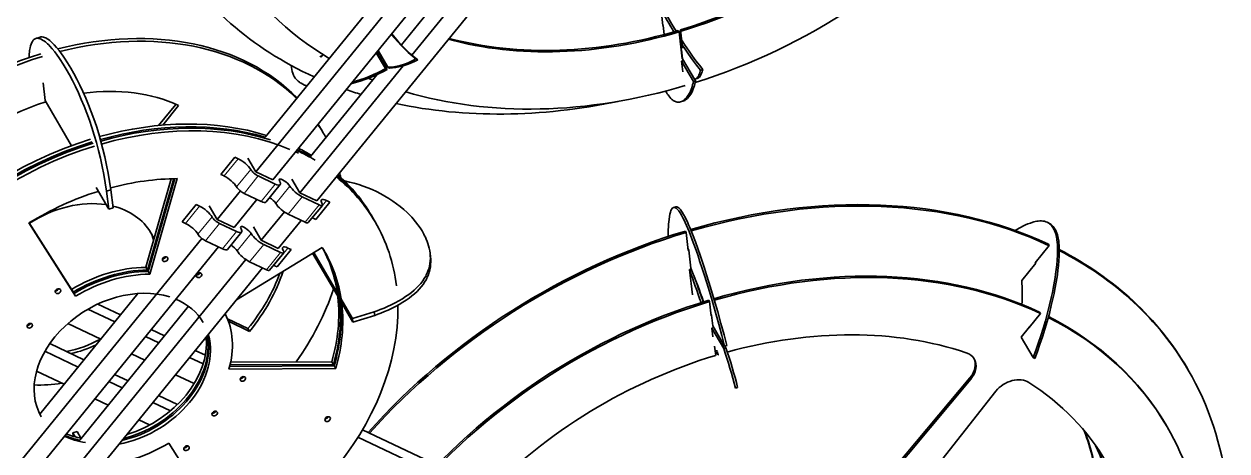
# Model space of a CAD drawing. Extents: x 95 to 1141, y 12 to 831.
# Drawn here: x 398.3 to 569.4, y 659.4 to 720.1 of the extents above; entities that cross this region are included whole.
import ezdxf

# ---------------------------------------------------------------- set-up
doc = ezdxf.new("R2010")
doc.units = 0

msp = doc.modelspace()

# ---------------------------------------------------------------- linework, layer by layer
at = {"color": 7, "lineweight": 35}
for p, q in [((466.2, 745.33), (432.62, 704.04)), ((467.82, 743.99), (431.3, 699.11)), ((470.15, 742.75), (433.71, 697.96)), ((472.11, 741.9), (452, 717.18)), ((473.97, 740.87), (453.51, 715.72)), ((476.3, 739.62), (439.98, 694.99)), ((452.27, 714.2), (437.57, 696.13)), ((423.61, 689.66), (393.68, 652.87)), ((425.97, 688.44), (396.09, 651.72)), ((429.86, 686.66), (399.95, 649.89)), ((432.24, 685.47), (402.36, 648.74)), ((414.53, 681.82), (400.57, 664.65)), ((421.74, 679.99), (406.25, 660.94)), ((505.4, 637.04), (532.86, 669.83)), ((505.6, 636.94), (532.98, 669.63)), ((510.32, 634.71), (536.57, 667.93))]:
    msp.add_line(p, q, dxfattribs=at)
at = {"color": 7, "lineweight": 35, "ltscale": 0.096315}
msp.add_line((489.17, 719.93), (488.74, 723.76), dxfattribs=at)
at = {"color": 7, "lineweight": 35, "ltscale": 0.031465}
msp.add_line((489.22, 719.91), (489.36, 718.66), dxfattribs=at)
at = {"color": 7, "lineweight": 35, "ltscale": 0.00559}
for p, q in [((491.5, 719.03), (491.39, 719.23)), ((491.81, 719.13), (491.7, 719.32)), ((492.5, 690.5), (492.39, 690.69)), ((497.02, 673.1), (496.91, 673.3))]:
    msp.add_line(p, q, dxfattribs=at)
at = {"color": 7, "lineweight": 35, "ltscale": 0.096301}
msp.add_line((491.93, 715.2), (491.5, 719.03), dxfattribs=at)
at = {"color": 7, "lineweight": 35, "ltscale": 0.065217}
msp.add_line((491.7, 719.32), (491.99, 716.73), dxfattribs=at)
at = {"color": 7, "lineweight": 35, "ltscale": 0.016304}
for p, q in [((400.64, 718.29), (400.01, 718.1)), ((410.99, 693.99), (410.37, 693.8))]:
    msp.add_line(p, q, dxfattribs=at)
at = {"color": 7, "lineweight": 35, "ltscale": 0.005589}
for p, q in [((440.43, 715.61), (440.54, 715.41)), ((492.77, 688.16), (492.89, 687.96)), ((495.84, 680.67), (495.73, 680.86)), ((542.89, 678.96), (542.78, 679.16)), ((563.92, 670.94), (563.81, 671.13)), ((560.93, 662.84), (560.82, 663.04))]:
    msp.add_line(p, q, dxfattribs=at)
at = {"color": 7, "lineweight": 35, "ltscale": 0.011882}
msp.add_line((440.54, 715.41), (440.84, 715.78), dxfattribs=at)
at = {"color": 7, "lineweight": 35, "ltscale": 0.065379}
msp.add_line((448.43, 716.06), (449.75, 713.8), dxfattribs=at)
at = {"color": 7, "lineweight": 35, "ltscale": 0.072308}
msp.add_line((448.53, 716.18), (449.99, 713.68), dxfattribs=at)
at = {"color": 7, "lineweight": 35, "ltscale": 0.068844}
msp.add_line((448.68, 716.36), (450.07, 713.99), dxfattribs=at)
at = {"color": 7, "lineweight": 35, "ltscale": 0.006677}
for p, q in [((454.32, 715.06), (454.07, 715.17)), ((449.99, 713.68), (449.75, 713.8)), ((450.31, 713.87), (450.07, 713.99)), ((438.24, 711.47), (438, 711.58)), ((543.85, 691.94), (544.09, 691.83)), ((541.84, 672.7), (542.08, 672.58))]:
    msp.add_line(p, q, dxfattribs=at)
at = {"color": 7, "lineweight": 35, "ltscale": 0.002445}
msp.add_line((491.78, 716.54), (491.83, 716.45), dxfattribs=at)
at = {"color": 7, "lineweight": 35, "ltscale": 0.032105}
for p, q in [((491.83, 716.45), (491.98, 715.18)), ((496.3, 675.63), (496.16, 676.9))]:
    msp.add_line(p, q, dxfattribs=at)
at = {"color": 7, "lineweight": 35, "ltscale": 0.001004}
for p, q in [((491.95, 715.44), (491.91, 715.42)), ((491.97, 715.22), (491.93, 715.2))]:
    msp.add_line(p, q, dxfattribs=at)
at = {"color": 7, "lineweight": 35, "ltscale": 0.083841}
for p, q in [((491.98, 715.18), (493.67, 712.28)), ((540.15, 675.59), (541.84, 672.7))]:
    msp.add_line(p, q, dxfattribs=at)
at = {"color": 7, "lineweight": 35, "ltscale": 0.00593}
msp.add_line((449.79, 714.47), (449.64, 714.28), dxfattribs=at)
at = {"color": 7, "lineweight": 35, "ltscale": 0.006744}
for p, q in [((492.11, 714.95), (491.85, 714.87)), ((496.16, 676.9), (496.41, 676.98))]:
    msp.add_line(p, q, dxfattribs=at)
at = {"color": 7, "lineweight": 35, "ltscale": 0.083842}
for p, q in [((491.85, 714.87), (493.54, 711.98)), ((496.16, 676.9), (497.85, 674.01)), ((496.28, 677.2), (497.97, 674.31))]:
    msp.add_line(p, q, dxfattribs=at)
at = {"color": 7, "lineweight": 35, "ltscale": 0.038512}
msp.add_line((492.02, 713.34), (491.85, 714.87), dxfattribs=at)
at = {"color": 7, "lineweight": 35, "ltscale": 0.00815}
for p, q in [((494.86, 713.68), (494.54, 713.59)), ((494.05, 712.39), (493.74, 712.3)), ((492.03, 709.16), (491.72, 709.07)), ((490.71, 694.05), (491.03, 694.15))]:
    msp.add_line(p, q, dxfattribs=at)
at = {"color": 7, "lineweight": 35, "ltscale": 0.06418}
for p, q in [((401.06, 711.8), (401.35, 709.25)), ((410.37, 693.8), (410.07, 696.35)), ((410.99, 693.99), (410.7, 696.54))]:
    msp.add_line(p, q, dxfattribs=at)
at = {"color": 7, "lineweight": 35, "ltscale": 0.376653}
msp.add_line((448.58, 712.97), (439.07, 701.29), dxfattribs=at)
at = {"color": 7, "lineweight": 35, "ltscale": 0.008149}
for p, q in [((493.85, 712.07), (493.54, 711.98)), ((497.85, 674.01), (498.16, 674.1)), ((497.97, 674.31), (498.29, 674.4)), ((499.51, 668.35), (499.82, 668.44))]:
    msp.add_line(p, q, dxfattribs=at)
at = {"color": 7, "lineweight": 35, "ltscale": 0.00641}
msp.add_line((493.72, 712.29), (493.85, 712.07), dxfattribs=at)
at = {"color": 7, "lineweight": 35, "ltscale": 0.185409}
msp.add_line((401.35, 709.25), (405.09, 702.84), dxfattribs=at)
at = {"color": 7, "lineweight": 35, "ltscale": 0.097381}
msp.add_line((417.47, 705.7), (419.92, 708.72), dxfattribs=at)
at = {"color": 7, "lineweight": 35, "ltscale": 0.089849}
msp.add_line((418.05, 705.76), (420.32, 708.54), dxfattribs=at)
at = {"color": 7, "lineweight": 35, "ltscale": 0.011179}
for p, q in [((440.84, 704.73), (440.62, 705.12)), ((430.41, 676.43), (430.18, 676.82))]:
    msp.add_line(p, q, dxfattribs=at)
at = {"color": 7, "lineweight": 35, "ltscale": 0.079413}
for p, q in [((428.32, 701.22), (426.32, 698.75)), ((441.83, 694.81), (439.83, 692.34)), ((422.83, 694.46), (420.82, 692)), ((429.28, 690.54), (427.28, 688.08)), ((436.34, 688.05), (434.33, 685.59)), ((435.27, 687.6), (433.26, 685.14))]:
    msp.add_line(p, q, dxfattribs=at)
at = {"color": 7, "lineweight": 13, "ltscale": 0.079413}
for p, q in [((428.8, 700.99), (426.8, 698.53)), ((430.57, 699.45), (428.57, 696.99)), ((431.64, 698.53), (429.63, 696.06)), ((434.05, 697.38), (432.04, 694.92)), ((436.14, 697.09), (434.14, 694.63)), ((437.91, 695.55), (435.91, 693.09)), ((441.35, 695.03), (439.35, 692.57)), ((440.32, 694.41), (438.32, 691.94)), ((426.14, 691.78), (424.14, 689.31)), ((428.55, 690.63), (426.55, 688.17)), ((430.65, 690.34), (428.64, 687.87)), ((432.42, 688.8), (430.41, 686.33)), ((435.86, 688.28), (433.85, 685.82)), ((434.83, 687.65), (432.82, 685.19))]:
    msp.add_line(p, q, dxfattribs=at)
at = {"color": 7, "lineweight": 35, "ltscale": 0.013355}
for p, q in [((428.8, 700.99), (428.32, 701.22)), ((423.31, 694.24), (422.83, 694.46)), ((435.86, 688.28), (436.34, 688.05)), ((433.85, 685.82), (434.33, 685.59))]:
    msp.add_line(p, q, dxfattribs=at)
at = {"color": 7, "lineweight": 35, "ltscale": 0.055894}
for p, q in [((431.3, 699.11), (430.17, 701.04)), ((436.44, 698.06), (437.57, 696.13)), ((425.8, 692.35), (424.68, 694.29)), ((430.95, 691.31), (432.08, 689.38))]:
    msp.add_line(p, q, dxfattribs=at)
at = {"color": 7, "lineweight": 35, "ltscale": 0.327964}
msp.add_line((419.28, 698.14), (415.65, 685.54), dxfattribs=at)
at = {"color": 7, "lineweight": 35, "ltscale": 0.338231}
msp.add_line((419.62, 698.15), (415.87, 685.15), dxfattribs=at)
at = {"color": 7, "lineweight": 35, "ltscale": 0.343331}
msp.add_line((419.79, 698.15), (415.99, 684.96), dxfattribs=at)
at = {"color": 7, "lineweight": 35, "ltscale": 0.353469}
msp.add_line((420.13, 698.16), (416.21, 684.57), dxfattribs=at)
at = {"color": 7, "lineweight": 35, "ltscale": 0.013354}
for p, q in [((426.8, 698.53), (426.32, 698.75)), ((441.35, 695.03), (441.83, 694.81)), ((421.3, 691.77), (420.82, 692)), ((439.35, 692.57), (439.83, 692.34))]:
    msp.add_line(p, q, dxfattribs=at)
at = {"color": 7, "lineweight": 35, "ltscale": 0.066771}
for p, q in [((433.71, 697.96), (431.3, 699.11)), ((434.05, 697.38), (431.64, 698.53)), ((432.04, 694.92), (429.63, 696.06)), ((437.57, 696.13), (439.98, 694.99)), ((437.91, 695.55), (440.32, 694.41)), ((435.91, 693.09), (438.32, 691.94)), ((428.22, 691.21), (425.8, 692.35)), ((428.55, 690.63), (426.14, 691.78)), ((426.55, 688.17), (424.14, 689.31)), ((432.08, 689.38), (434.49, 688.23)), ((432.42, 688.8), (434.83, 687.65)), ((430.41, 686.33), (432.82, 685.19))]:
    msp.add_line(p, q, dxfattribs=at)
at = {"color": 7, "lineweight": 35, "ltscale": 0.08943}
for p, q in [((408.57, 696.89), (410.37, 693.8)), ((443.23, 681.36), (445.03, 678.27)), ((443.29, 680.85), (445.09, 677.76))]:
    msp.add_line(p, q, dxfattribs=at)
at = {"color": 7, "lineweight": 35, "ltscale": 0.016305}
for p, q in [((410.7, 696.54), (410.07, 696.35)), ((405.26, 662), (405.89, 662.19))]:
    msp.add_line(p, q, dxfattribs=at)
at = {"color": 7, "lineweight": 35, "ltscale": 0.130679}
msp.add_line((429.1, 696.41), (425.8, 692.35), dxfattribs=at)
at = {"color": 7, "lineweight": 35, "ltscale": 0.079412}
for p, q in [((434.78, 697.3), (432.77, 694.83)), ((440.76, 694.35), (438.76, 691.89)), ((544.14, 688.62), (542.13, 686.16))]:
    msp.add_line(p, q, dxfattribs=at)
at = {"color": 7, "lineweight": 35, "ltscale": 0.128521}
msp.add_line((431.46, 695.2), (428.22, 691.21), dxfattribs=at)
at = {"color": 7, "lineweight": 13, "ltscale": 0.079412}
for p, q in [((423.31, 694.24), (421.3, 691.77)), ((425.08, 692.7), (423.07, 690.23))]:
    msp.add_line(p, q, dxfattribs=at)
at = {"color": 7, "lineweight": 35, "ltscale": 0.129963}
msp.add_line((435.36, 693.41), (432.08, 689.38), dxfattribs=at)
at = {"color": 7, "lineweight": 35, "ltscale": 0.016767}
msp.add_line((448.06, 692.38), (447.72, 692.96), dxfattribs=at)
at = {"color": 7, "lineweight": 35, "ltscale": 0.309144}
for p, q in [((399.03, 691.86), (405.66, 681.42)), ((425.56, 650.11), (418.93, 660.55))]:
    msp.add_line(p, q, dxfattribs=at)
at = {"color": 7, "lineweight": 35, "ltscale": 0.297965}
msp.add_line((399.04, 691.87), (405.44, 681.81), dxfattribs=at)
at = {"color": 7, "lineweight": 35, "ltscale": 0.292376}
msp.add_line((399.05, 691.87), (405.33, 682), dxfattribs=at)
at = {"color": 7, "lineweight": 35, "ltscale": 0.281198}
msp.add_line((399.07, 691.88), (405.1, 682.39), dxfattribs=at)
at = {"color": 7, "lineweight": 35, "ltscale": 0.12852}
msp.add_line((437.73, 692.22), (434.49, 688.23), dxfattribs=at)
at = {"color": 7, "lineweight": 35, "ltscale": 0.016768}
for p, q in [((448.28, 691.99), (447.94, 692.57)), ((415.99, 684.96), (415.65, 685.54)), ((416.21, 684.57), (415.87, 685.15))]:
    msp.add_line(p, q, dxfattribs=at)
at = {"color": 7, "lineweight": 35, "ltscale": 0.06421}
msp.add_line((492.5, 690.5), (492.79, 687.95), dxfattribs=at)
at = {"color": 7, "lineweight": 35, "ltscale": 0.356777}
msp.add_line((440.72, 688.38), (428.55, 680.93), dxfattribs=at)
at = {"color": 7, "lineweight": 35, "ltscale": 0.002274}
msp.add_line((492.88, 687.97), (492.79, 687.95), dxfattribs=at)
at = {"color": 7, "lineweight": 35, "ltscale": 0.064211}
msp.add_line((492.89, 687.96), (493.17, 685.41), dxfattribs=at)
at = {"color": 7, "lineweight": 35, "ltscale": 0.005588}
msp.add_line((544.14, 688.62), (544.02, 688.82), dxfattribs=at)
at = {"color": 7, "lineweight": 35, "ltscale": 0.17726}
msp.add_line((439.37, 687.55), (442.95, 681.43), dxfattribs=at)
at = {"color": 7, "lineweight": 35, "ltscale": 0.165266}
msp.add_line((439.55, 687.66), (442.88, 681.95), dxfattribs=at)
at = {"color": 7, "lineweight": 35, "ltscale": 0.012837}
msp.add_line((456.14, 687.05), (456.08, 687.56), dxfattribs=at)
at = {"color": 7, "lineweight": 35, "ltscale": 0.079415}
msp.add_line((542.25, 686.14), (540.25, 683.67), dxfattribs=at)
at = {"color": 7, "lineweight": 35, "ltscale": 0.002693}
msp.add_line((542.13, 686.16), (542.23, 686.11), dxfattribs=at)
at = {"color": 7, "lineweight": 35, "ltscale": 0.002795}
msp.add_line((542.19, 686.24), (542.25, 686.14), dxfattribs=at)
at = {"color": 7, "lineweight": 35, "ltscale": 0.006202}
msp.add_line((492.99, 685.21), (493.23, 685.28), dxfattribs=at)
at = {"color": 7, "lineweight": 35, "ltscale": 0.089894}
msp.add_line((493.39, 681.63), (492.99, 685.21), dxfattribs=at)
at = {"color": 7, "lineweight": 35, "ltscale": 0.016769}
for p, q in [((405.44, 681.81), (405.1, 682.39)), ((405.66, 681.42), (405.33, 682)), ((442.45, 671.53), (442.11, 672.11)), ((442.67, 671.14), (442.33, 671.72))]:
    msp.add_line(p, q, dxfattribs=at)
at = {"color": 7, "lineweight": 35, "ltscale": 0.007885}
msp.add_line((442.95, 681.43), (442.91, 681.74), dxfattribs=at)
at = {"color": 7, "lineweight": 35, "ltscale": 9.96768e-05}
msp.add_line((442.95, 681.43), (442.95, 681.43), dxfattribs=at)
at = {"color": 7, "lineweight": 35, "ltscale": 0.012835}
for p, q in [((443.29, 680.85), (443.23, 681.36)), ((448.21, 678.7), (448.15, 679.21)), ((445.09, 677.76), (445.03, 678.27))]:
    msp.add_line(p, q, dxfattribs=at)
at = {"color": 7, "lineweight": 35, "ltscale": 0.105829}
msp.add_line((407.42, 679.59), (411.24, 677.77), dxfattribs=at)
at = {"color": 7, "lineweight": 35, "ltscale": 0.089559}
msp.add_line((408.82, 680.31), (412.06, 678.78), dxfattribs=at)
at = {"color": 7, "lineweight": 35, "ltscale": 0.081521}
for p, q in [((445.03, 678.27), (448.15, 679.21)), ((445.09, 677.76), (448.21, 678.7))]:
    msp.add_line(p, q, dxfattribs=at)
at = {"color": 7, "lineweight": 35, "ltscale": 0.05138}
msp.add_line((495.84, 680.67), (496.07, 678.62), dxfattribs=at)
at = {"color": 7, "lineweight": 35, "ltscale": 0.12983}
msp.add_line((404.55, 677.53), (409.24, 675.31), dxfattribs=at)
at = {"color": 7, "lineweight": 35, "ltscale": 0.080493}
msp.add_line((427.27, 678.2), (430.18, 676.82), dxfattribs=at)
at = {"color": 7, "lineweight": 35, "ltscale": 0.083126}
msp.add_line((427.4, 677.86), (430.41, 676.43), dxfattribs=at)
at = {"color": 7, "lineweight": 35, "ltscale": 0.003101}
msp.add_line((496.05, 678.84), (496.11, 678.73), dxfattribs=at)
at = {"color": 7, "lineweight": 35, "ltscale": 0.001272}
msp.add_line((496.07, 678.62), (496.12, 678.64), dxfattribs=at)
at = {"color": 7, "lineweight": 35, "ltscale": 0.03851}
msp.add_line((496.11, 678.73), (496.28, 677.2), dxfattribs=at)
at = {"color": 7, "lineweight": 35, "ltscale": 0.06353}
msp.add_line((542.89, 678.96), (541.29, 676.99), dxfattribs=at)
at = {"color": 7, "lineweight": 35, "ltscale": 0.052971}
for p, q in [((416.42, 676.71), (418.33, 675.8)), ((415.6, 675.7), (417.51, 674.79)), ((410.39, 669.3), (412.3, 668.39)), ((411.21, 670.3), (413.12, 669.39)), ((408.38, 666.83), (410.3, 665.92))]:
    msp.add_line(p, q, dxfattribs=at)
at = {"color": 7, "lineweight": 35, "ltscale": 0.047629}
msp.add_line((541.35, 677.07), (540.15, 675.59), dxfattribs=at)
at = {"color": 7, "lineweight": 35, "ltscale": 0.134747}
msp.add_line((401.98, 674.68), (406.85, 672.37), dxfattribs=at)
at = {"color": 7, "lineweight": 35, "ltscale": 0.032788}
msp.add_line((496.56, 674.31), (496.71, 673.01), dxfattribs=at)
at = {"color": 7, "lineweight": 35, "ltscale": 0.006504}
msp.add_line((498.03, 674.32), (498.16, 674.1), dxfattribs=at)
at = {"color": 7, "lineweight": 35, "ltscale": 0.130916}
msp.add_line((401.3, 673.61), (406.03, 671.36), dxfattribs=at)
at = {"color": 7, "lineweight": 35, "ltscale": 0.052972}
msp.add_line((413.6, 673.24), (415.51, 672.33), dxfattribs=at)
at = {"color": 7, "lineweight": 35, "ltscale": 0.05386}
msp.add_line((421.87, 672.72), (423.82, 671.8), dxfattribs=at)
at = {"color": 7, "lineweight": 35, "ltscale": 0.039688}
msp.add_line((422.69, 673.73), (424.13, 673.05), dxfattribs=at)
at = {"color": 7, "lineweight": 35, "ltscale": 0.01164}
msp.add_line((496.91, 673.3), (496.85, 673.76), dxfattribs=at)
at = {"color": 7, "lineweight": 35, "ltscale": 0.01072}
msp.add_line((497.02, 673.1), (496.97, 673.53), dxfattribs=at)
at = {"color": 7, "lineweight": 35, "ltscale": 0.108547}
msp.add_line((400.1, 670.76), (404.02, 668.9), dxfattribs=at)
at = {"color": 7, "lineweight": 35, "ltscale": 0.379709}
msp.add_line((442.67, 671.14), (427.48, 671.06), dxfattribs=at)
at = {"color": 7, "lineweight": 35, "ltscale": 0.371432}
msp.add_line((442.45, 671.53), (427.59, 671.45), dxfattribs=at)
at = {"color": 7, "lineweight": 35, "ltscale": 0.367411}
msp.add_line((442.33, 671.72), (427.64, 671.65), dxfattribs=at)
at = {"color": 7, "lineweight": 35, "ltscale": 0.359599}
msp.add_line((442.11, 672.11), (427.73, 672.03), dxfattribs=at)
at = {"color": 7, "lineweight": 35, "ltscale": 0.073809}
msp.add_line((419.87, 670.26), (422.54, 668.99), dxfattribs=at)
at = {"color": 7, "lineweight": 13, "ltscale": 0.005589}
msp.add_line((532.98, 669.63), (532.86, 669.83), dxfattribs=at)
at = {"color": 7, "lineweight": 35, "ltscale": 0.074635}
msp.add_line((417.48, 667.32), (420.18, 666.04), dxfattribs=at)
at = {"color": 7, "lineweight": 35, "ltscale": 0.06935}
msp.add_line((416.66, 666.32), (419.17, 665.13), dxfattribs=at)
at = {"color": 7, "lineweight": 35, "ltscale": 0.042818}
msp.add_line((414.66, 663.85), (416.2, 663.12), dxfattribs=at)
at = {"color": 7, "lineweight": 35, "ltscale": 0.027075}
msp.add_line((406.43, 661.25), (405.89, 662.19), dxfattribs=at)
at = {"color": 7, "lineweight": 35, "ltscale": 0.293747}
msp.add_line((446.47, 662.44), (457.09, 657.41), dxfattribs=at)
at = {"color": 7, "lineweight": 35, "ltscale": 0.01661}
msp.add_line((405.6, 661.43), (405.26, 662), dxfattribs=at)
at = {"color": 7, "lineweight": 35, "ltscale": 0.286518}
msp.add_line((445.82, 661.36), (456.17, 656.45), dxfattribs=at)
at = {"color": 7, "lineweight": 35}
for points in [[(488.81, 723.16), (489.27, 722.3), (489.87, 721.2), (490.47, 720.14), (491.07, 719.13)], [(450.56, 718.67), (451.02, 718.12), (451.49, 717.59), (451.97, 717.07), (452.48, 716.57), (452.99, 716.08), (453.53, 715.62), (454.07, 715.17)], [(450.64, 718.77), (451.11, 718.18), (451.6, 717.61), (452.11, 717.06), (452.64, 716.53), (453.18, 716.02), (453.74, 715.53), (454.32, 715.06)], [(399.05, 715.38), (399.08, 715.9), (399.1, 716.16), (399.13, 716.39), (399.16, 716.59), (399.19, 716.78), (399.26, 717.05), (399.33, 717.3), (399.42, 717.51), (399.52, 717.68), (399.57, 717.77), (399.63, 717.84), (399.69, 717.9), (399.74, 717.95), (399.83, 718.01), (399.92, 718.06), (400.01, 718.1)], [(400.01, 718.1), (400.08, 718.11), (400.15, 718.13), (400.22, 718.13), (400.3, 718.13), (400.46, 718.1), (400.62, 718.05), (400.79, 717.97), (400.98, 717.87), (401.17, 717.74), (401.37, 717.59), (401.52, 717.46), (401.68, 717.32), (401.84, 717.16), (402.01, 716.98), (402.34, 716.6), (402.69, 716.17), (403.05, 715.7), (403.26, 715.4), (403.47, 715.09), (403.9, 714.42), (404.34, 713.7), (404.78, 712.93), (405.21, 712.11), (405.64, 711.25), (406.07, 710.36), (406.48, 709.42), (406.88, 708.46), (407.27, 707.47), (407.64, 706.45), (407.99, 705.41), (408.33, 704.35), (408.64, 703.27), (408.93, 702.16), (409.2, 701.04), (409.45, 699.9), (409.68, 698.73), (409.89, 697.55), (410.07, 696.35)], [(400.64, 718.29), (400.7, 718.3), (400.78, 718.31), (400.85, 718.32), (400.92, 718.31), (401.08, 718.29), (401.25, 718.24), (401.42, 718.16), (401.6, 718.06), (401.8, 717.93), (401.99, 717.78), (402.15, 717.65), (402.3, 717.51), (402.46, 717.34), (402.63, 717.17), (402.97, 716.79), (403.32, 716.36), (403.67, 715.89), (403.88, 715.59), (404.1, 715.27), (404.53, 714.6), (404.97, 713.88), (405.4, 713.11), (405.84, 712.3), (406.27, 711.44), (406.69, 710.54), (407.1, 709.61), (407.51, 708.65), (407.89, 707.66), (408.26, 706.64), (408.62, 705.6), (408.95, 704.54), (409.26, 703.45), (409.56, 702.35), (409.83, 701.23), (410.08, 700.08), (410.31, 698.92), (410.51, 697.74), (410.7, 696.54)], [(491.59, 718.29), (491.92, 717.76), (492.25, 717.25), (492.58, 716.75), (492.91, 716.27), (493.4, 715.57), (493.89, 714.91), (494.38, 714.28), (494.86, 713.68)], [(491.67, 717.58), (492.25, 716.69), (492.83, 715.84), (493.41, 715.04), (493.98, 714.29), (494.54, 713.59)], [(450.07, 713.99), (450.51, 714.02), (450.95, 714.07), (451.39, 714.15), (451.84, 714.26), (452.29, 714.39), (452.73, 714.55), (453.18, 714.73), (453.62, 714.94), (454.07, 715.17)], [(436.32, 714.26), (436.35, 713.95), (436.4, 713.66), (436.47, 713.39), (436.55, 713.13), (436.66, 712.89), (436.77, 712.67), (436.91, 712.46), (437.04, 712.3), (437.19, 712.14), (437.34, 712), (437.51, 711.87), (437.62, 711.79), (437.75, 711.72), (438, 711.58)], [(450.31, 713.87), (450.75, 713.9), (451.19, 713.96), (451.63, 714.04), (452.08, 714.15), (452.53, 714.28), (452.97, 714.44), (453.42, 714.62), (453.86, 714.83), (454.32, 715.06)], [(493.74, 712.3), (493.86, 712.34), (493.97, 712.41), (494.07, 712.5), (494.16, 712.62), (494.25, 712.75), (494.33, 712.9), (494.4, 713.07), (494.46, 713.26), (494.51, 713.42), (494.54, 713.59)], [(494.05, 712.39), (494.17, 712.44), (494.28, 712.51), (494.38, 712.6), (494.48, 712.71), (494.56, 712.84), (494.64, 712.99), (494.71, 713.16), (494.77, 713.35), (494.82, 713.51), (494.86, 713.68)], [(491.72, 709.07), (491.86, 709.12), (491.99, 709.19), (492.12, 709.27), (492.25, 709.37), (492.38, 709.48), (492.5, 709.61), (492.59, 709.71), (492.67, 709.82), (492.83, 710.06), (492.98, 710.33), (493.1, 710.57), (493.2, 710.82), (493.3, 711.09), (493.37, 711.29), (493.43, 711.51), (493.49, 711.74), (493.54, 711.98)], [(492.03, 709.16), (492.17, 709.21), (492.3, 709.28), (492.43, 709.36), (492.57, 709.46), (492.69, 709.57), (492.81, 709.7), (492.9, 709.81), (492.99, 709.92), (493.15, 710.16), (493.3, 710.42), (493.41, 710.66), (493.52, 710.91), (493.61, 711.18), (493.68, 711.39), (493.74, 711.6), (493.8, 711.83), (493.85, 712.07)], [(489.59, 710.6), (489.7, 710.41), (489.82, 710.22), (489.93, 710.06), (490.04, 709.91), (490.19, 709.72), (490.34, 709.56), (490.48, 709.42), (490.58, 709.35), (490.67, 709.28), (490.77, 709.22), (490.86, 709.16), (490.98, 709.11), (491.1, 709.07), (491.22, 709.04), (491.3, 709.03), (491.39, 709.02), (491.47, 709.02), (491.56, 709.03), (491.72, 709.07)], [(443.92, 697.82), (444.61, 697.67), (445.28, 697.5), (445.94, 697.31), (446.59, 697.09), (447.22, 696.85), (447.84, 696.6), (448.44, 696.32), (449.06, 696.01), (449.66, 695.68), (450.23, 695.33), (450.79, 694.96), (451.33, 694.58), (451.85, 694.17), (452.34, 693.76), (452.81, 693.33), (453.04, 693.11), (453.25, 692.89), (453.47, 692.66), (453.67, 692.43), (454.03, 692.01), (454.36, 691.58), (454.66, 691.15), (454.94, 690.71), (455.19, 690.27), (455.31, 690.04), (455.42, 689.82), (455.55, 689.52), (455.67, 689.22), (455.78, 688.92), (455.88, 688.58), (455.97, 688.24), (456.03, 687.9), (456.08, 687.56)], [(489.94, 689.92), (489.97, 690.85), (489.99, 691.28), (490.01, 691.68), (490.04, 692.03), (490.08, 692.36), (490.13, 692.75), (490.2, 693.09), (490.27, 693.38), (490.34, 693.6), (490.43, 693.78), (490.47, 693.85), (490.51, 693.91), (490.58, 693.98), (490.64, 694.02), (490.71, 694.05)], [(490.71, 694.05), (490.8, 694.07), (490.89, 694.06), (490.98, 694.02), (491.08, 693.96), (491.18, 693.88), (491.28, 693.77), (491.36, 693.68), (491.45, 693.57), (491.54, 693.44), (491.64, 693.29), (491.84, 692.96), (492.05, 692.57), (492.21, 692.25), (492.37, 691.9), (492.55, 691.51), (492.73, 691.08), (492.92, 690.62), (493.11, 690.13), (493.51, 689.09), (493.91, 687.97), (494.19, 687.16), (494.47, 686.33), (494.79, 685.35), (495.11, 684.36), (495.66, 682.59), (496.19, 680.83), (496.69, 679.12), (497.15, 677.46), (497.58, 675.85), (497.97, 674.31)], [(491.03, 694.15), (491.11, 694.16), (491.2, 694.15), (491.29, 694.11), (491.39, 694.05), (491.49, 693.97), (491.6, 693.87), (491.68, 693.77), (491.76, 693.67), (491.86, 693.54), (491.95, 693.39), (492.15, 693.05), (492.36, 692.66), (492.52, 692.34), (492.68, 692), (492.86, 691.6), (493.04, 691.18), (493.23, 690.71), (493.42, 690.23), (493.82, 689.18), (494.22, 688.07), (494.5, 687.25), (494.78, 686.42), (495.1, 685.44), (495.42, 684.45), (495.97, 682.68), (496.5, 680.93), (497, 679.21), (497.46, 677.55), (497.89, 675.95), (498.29, 674.4)], [(539.32, 690.77), (539.87, 691.09), (540.13, 691.24), (540.39, 691.37), (540.76, 691.56), (541.12, 691.71), (541.46, 691.84), (541.79, 691.95), (541.97, 692), (542.14, 692.04), (542.37, 692.09), (542.58, 692.12), (542.79, 692.13), (543.03, 692.13), (543.25, 692.11), (543.46, 692.08), (543.66, 692.02), (543.85, 691.94)], [(543.85, 691.94), (544.02, 691.85), (544.18, 691.74), (544.32, 691.62), (544.46, 691.48), (544.57, 691.34), (544.67, 691.19), (544.77, 691.03), (544.83, 690.89), (544.9, 690.76), (544.99, 690.53), (545.07, 690.28), (545.13, 690.01), (545.18, 689.82), (545.21, 689.61), (545.25, 689.38), (545.28, 689.14), (545.31, 688.75), (545.33, 688.34), (545.33, 687.91), (545.33, 687.58), (545.32, 687.25), (545.28, 686.55), (545.22, 685.91), (545.15, 685.25), (545.06, 684.58), (544.98, 684.07), (544.9, 683.56), (544.71, 682.52), (544.59, 681.95), (544.47, 681.37), (544.2, 680.21), (543.92, 679.07), (543.61, 677.95), (543.29, 676.85), (542.95, 675.77), (542.59, 674.72), (542.22, 673.69), (541.84, 672.7)], [(544.09, 691.83), (544.26, 691.74), (544.42, 691.63), (544.56, 691.5), (544.7, 691.36), (544.81, 691.22), (544.91, 691.07), (545.01, 690.91), (545.08, 690.78), (545.14, 690.64), (545.23, 690.41), (545.31, 690.16), (545.37, 689.9), (545.42, 689.7), (545.45, 689.49), (545.49, 689.26), (545.52, 689.02), (545.55, 688.63), (545.57, 688.22), (545.57, 687.8), (545.57, 687.47), (545.56, 687.13), (545.52, 686.44), (545.46, 685.8), (545.39, 685.14), (545.3, 684.47), (545.22, 683.96), (545.14, 683.45), (544.95, 682.41), (544.83, 681.83), (544.71, 681.25), (544.44, 680.1), (544.16, 678.96), (543.85, 677.84), (543.53, 676.73), (543.19, 675.66), (542.83, 674.6), (542.46, 673.58), (542.08, 672.58)], [(456.08, 687.56), (456.11, 687.19), (456.12, 686.81), (456.1, 686.44), (456.06, 686.07), (455.99, 685.71), (455.9, 685.34), (455.78, 684.99), (455.63, 684.63), (455.55, 684.46), (455.46, 684.28), (455.26, 683.94), (455.03, 683.6), (454.77, 683.26), (454.48, 682.93), (454.17, 682.61), (453.82, 682.29), (453.45, 681.98), (453.05, 681.68), (452.61, 681.37), (452.14, 681.07), (451.64, 680.77), (451.1, 680.48), (450.54, 680.2), (450.05, 679.97), (449.53, 679.75), (449, 679.53), (448.58, 679.37), (448.15, 679.21)], [(456.14, 687.05), (456.17, 686.68), (456.18, 686.3), (456.16, 685.93), (456.12, 685.56), (456.05, 685.2), (455.96, 684.83), (455.84, 684.48), (455.69, 684.12), (455.61, 683.95), (455.52, 683.77), (455.31, 683.43), (455.08, 683.09), (454.83, 682.75), (454.54, 682.42), (454.23, 682.1), (453.88, 681.78), (453.51, 681.47), (453.11, 681.17), (452.67, 680.86), (452.2, 680.56), (451.7, 680.26), (451.16, 679.97), (450.6, 679.69), (450.11, 679.46), (449.59, 679.24), (449.06, 679.02), (448.64, 678.86), (448.21, 678.7)]]:
    msp.add_lwpolyline(points, dxfattribs=at)
for centre, radius, start, end in [((557.49, 759.12), 77.85, 208.2302, 210.9862), ((438.75, 734.31), 23.49, 284.9693, 298.5824), ((438.51, 734.44), 23.5, 286.0643, 298.58), ((493.54, 712.97), 0.699, 280.6323, 286.6075), ((439.69, 715.17), 3.97, 244.8295, 253.6135), ((439.85, 714.85), 3.74, 244.6802, 249.7404), ((-1664.9, -70.6), 2286.42, 19.17856, 19.30293), ((388.93, 643.31), 112.43, 19.3888, 21.9931), ((-1667.41, -71.49), 2289.41, 19.17871, 19.25008), ((510.34, 681.82), 29.96, 357.0061, 3.5484), ((429.68, 650.88), 72.31, 14.0545, 18.7263), ((429.36, 650.79), 72.31, 14.0545, 18.7263), ((468.38, 671.89), 63.89, 188.9011, 189.3623)]:
    msp.add_arc(centre, radius, start, end, dxfattribs=at)
for centre, major_axis, ratio, start_param, end_param in [((486.61, 763.74), (50.38, 29.41), 0.741704, 4.398786, 5.075432), ((486.61, 763.74), (59.01, 34.45), 0.741704, 4.415801, 5.151219), ((483.85, 768.47), (64.77, 37.81), 0.741704, 3.141639, 3.6263), ((486.61, 763.74), (59.01, 34.45), 0.741704, 3.1416, 3.531352), ((486.49, 763.93), (50.38, 29.41), 0.741704, 4.398786, 4.670891), ((404.63, 684.11), (35.98, 21.01), 0.741704, 0.183547, 1.200526), ((404.86, 683.73), (35.98, 21.01), 0.741704, 0.196992, 1.198869), ((486.61, 763.74), (50.38, 29.41), 0.741704, 3.770366, 4.393071), ((486.49, 763.93), (50.38, 29.41), 0.741704, 3.775036, 4.393071), ((404.86, 683.73), (35.98, 21.01), 0.741704, 1.262336, 1.888695), ((404.63, 684.11), (35.98, 21.01), 0.741704, 1.262336, 1.853654), ((486.61, 763.74), (59.01, 34.45), 0.741704, 3.646013, 3.658282), ((404.28, 688.83), (23.03, 13.44), 0.741704, 0.468938, 1.061529), ((483.85, 768.47), (64.77, 37.81), 0.741704, 3.706738, 3.74224), ((486.61, 763.74), (59.01, 34.45), 0.741704, 3.746816, 4.393489), ((404.28, 688.83), (23.03, 13.44), 0.741704, 1.275331, 2.039734), ((483.85, 768.47), (64.77, 37.81), 0.741704, 3.823769, 4.289278), ((411.73, 671.95), (35.98, 21.01), 0.741704, 0.594321, 1.230072), ((411.96, 671.56), (35.98, 21.01), 0.741704, 0.607295, 1.232779), ((412.07, 671.37), (35.98, 21.01), 0.741704, 0.587329, 1.234166), ((412.3, 670.98), (35.98, 21.01), 0.741704, 0.508036, 1.237006), ((404.86, 683.73), (35.98, 21.01), 0.741704, 6.283176, 6.326213), ((404.63, 684.11), (35.98, 21.01), 0.741704, 6.283176, 6.312002), ((411.73, 671.95), (35.98, 21.01), 0.741704, 1.262336, 2.817132), ((411.96, 671.56), (35.98, 21.01), 0.741704, 1.262336, 2.817132), ((412.07, 671.37), (35.98, 21.01), 0.741704, 1.262336, 2.817132), ((404.86, 683.73), (35.98, 21.01), 0.741704, 6.255338, 6.283176), ((412.3, 670.98), (35.98, 21.01), 0.741704, 1.262336, 2.817132), ((412.3, 670.98), (35.98, 21.01), 0.741704, 0.468938, 0.481726), ((412.07, 671.37), (35.98, 21.01), 0.741704, 0.378931, 0.468818), ((411.96, 671.56), (35.98, 21.01), 0.741704, 0.398767, 0.462365), ((411.73, 671.95), (35.98, 21.01), 0.741704, 0.385835, 0.449457), ((429.37, 700.02), (-1.29, 1.05), 0.303128, 3.820396, 5.391192), ((412.3, 670.98), (28.79, 16.8), 0.741704, 0.909839, 1.214608), ((427.36, 697.56), (-1.29, 1.05), 0.303128, 3.820396, 5.391192), ((431.3, 699.11), (-0.776, 0.631), 0.303128, 0.678803, 2.2496), ((435.42, 697.43), (-0.776, 0.631), 0.303128, 0.000046, 0.678803), ((435.42, 697.43), (-0.776, 0.631), 0.303128, 3.820396, 6.283231), ((412.3, 670.98), (35.98, 21.01), 0.741704, 6.283176, 6.55564), ((412.07, 671.37), (35.98, 21.01), 0.741704, 6.283176, 6.542472), ((411.96, 671.56), (35.98, 21.01), 0.741704, 6.283176, 6.535869), ((411.73, 671.95), (35.98, 21.01), 0.741704, 6.283176, 6.522635), ((404.86, 683.73), (35.98, 21.01), 0.741704, 6.060702, 6.081935), ((412.3, 670.98), (28.79, 16.8), 0.741704, 1.271143, 1.598832), ((429.29, 696.64), (-0.776, 0.631), 0.303128, 0.678803, 2.2496), ((433.49, 698.35), (-1.29, 1.05), 0.303128, 2.2496, 3.141638), ((433.49, 698.35), (-1.29, 1.05), 0.303128, 3.141638, 3.820396), ((437.35, 696.52), (-1.29, 1.05), 0.303128, 0.678803, 2.2496), ((404.86, 683.73), (11.51, 6.72), 0.741704, 0.740737, 1.63751), ((431.48, 695.89), (-1.29, 1.05), 0.303128, 2.2496, 3.141638), ((433.41, 694.97), (-0.776, 0.631), 0.303128, 3.820396, 5.133601), ((435.34, 694.05), (-1.29, 1.05), 0.303128, 0.678803, 2.2496), ((441.91, 694.07), (-1.29, 1.05), 0.303128, 0.000046, 0.678803), ((441.91, 694.07), (-1.29, 1.05), 0.303128, 5.391192, 6.283231), ((439.98, 694.99), (-0.776, 0.631), 0.303128, 3.141638, 3.820396), ((499.04, 633.32), (64.77, 37.81), 0.741704, 0.47116, 1.245762), ((499.15, 633.12), (64.77, 37.81), 0.741704, 0.47116, 1.246198), ((404.86, 683.73), (11.51, 6.72), 0.741704, 0.000034, 0.654024), ((423.87, 693.27), (-1.29, 1.05), 0.303128, 3.820396, 5.391192), ((439.98, 694.99), (-0.776, 0.631), 0.303128, 2.2496, 3.141638), ((421.87, 690.81), (-1.29, 1.05), 0.303128, 3.820396, 5.391192), ((425.8, 692.35), (-0.776, 0.631), 0.303128, 0.678803, 2.2496), ((429.92, 690.68), (-0.776, 0.631), 0.303128, 0.000046, 0.678803), ((429.92, 690.68), (-0.776, 0.631), 0.303128, 3.820396, 6.283231), ((437.98, 692.52), (-0.776, 0.631), 0.303128, 2.2496, 3.141638), ((439.91, 691.61), (-1.29, 1.05), 0.303128, 5.391192, 5.413812), ((412.3, 670.98), (35.98, 21.01), 0.741704, 5.974725, 6.283176), ((404.63, 684.11), (11.51, 6.72), 0.741704, 6.129007, 6.260572), ((404.86, 683.73), (11.51, 6.72), 0.741704, 6.18355, 6.283219), ((423.8, 689.89), (-0.776, 0.631), 0.303128, 0.678803, 2.2496), ((427.99, 691.6), (-1.29, 1.05), 0.303128, 2.2496, 3.141638), ((427.99, 691.6), (-1.29, 1.05), 0.303128, 3.141638, 3.820396), ((431.85, 689.76), (-1.29, 1.05), 0.303128, 0.678803, 2.2496), ((499.04, 633.32), (64.77, 37.81), 0.741704, 1.256558, 1.985351), ((499.15, 633.12), (64.77, 37.81), 0.741704, 1.256558, 1.983532), ((425.99, 689.13), (-1.29, 1.05), 0.303128, 2.2496, 3.141638), ((427.92, 688.22), (-0.776, 0.631), 0.303128, 3.820396, 5.133601), ((429.85, 687.3), (-1.29, 1.05), 0.303128, 0.678803, 2.2496), ((436.42, 687.32), (-1.29, 1.05), 0.303128, 0.000046, 0.678803), ((436.42, 687.32), (-1.29, 1.05), 0.303128, 5.391192, 6.283231), ((434.49, 688.23), (-0.776, 0.631), 0.303128, 3.141638, 3.820396), ((412.3, 670.98), (28.79, 16.8), 0.741704, 6.283161, 6.311221), ((411.73, 671.95), (28.79, 16.8), 0.741704, 5.966725, 6.260585), ((411.96, 671.56), (28.79, 16.8), 0.741704, 5.966725, 6.269628), ((412.07, 671.37), (28.79, 16.8), 0.741704, 5.966725, 6.274149), ((412.3, 670.98), (28.79, 16.8), 0.741704, 5.966725, 6.283161), ((499.04, 633.32), (64.77, 37.81), 0.741704, 0.000007, 0.442352), ((499.15, 633.12), (64.77, 37.81), 0.741704, 0.000007, 0.444445), ((418.4, 686.7), (0.36, 0.21), 0.741704, 0.000034, 3.141626), ((418.17, 687.09), (0.36, 0.21), 0.741704, 3.950247, 5.47478), ((418.4, 686.7), (0.36, 0.21), 0.741704, 3.141626, 5.966725), ((418.4, 686.7), (0.36, 0.21), 0.741704, 5.966725, 6.283219), ((434.49, 688.23), (-0.776, 0.631), 0.303128, 2.2496, 3.141638), ((411.73, 671.95), (14.39, 8.4), 0.741704, 0.909839, 1.598832), ((411.96, 671.56), (14.39, 8.4), 0.741704, 0.909839, 1.598832), ((412.07, 671.37), (14.39, 8.4), 0.741704, 0.909839, 1.598832), ((412.3, 670.98), (14.39, 8.4), 0.741704, 0.909839, 1.598832), ((423.22, 684.41), (0.36, 0.21), 0.741704, 0.000034, 3.141626), ((423, 684.8), (0.36, 0.21), 0.741704, 3.950247, 5.47478), ((423.22, 684.41), (0.36, 0.21), 0.741704, 3.141626, 5.966725), ((423.22, 684.41), (0.36, 0.21), 0.741704, 5.966725, 6.283219), ((410.88, 685.98), (23.03, 13.44), 0.741704, 5.181327, 5.55809), ((411.1, 685.59), (23.03, 13.44), 0.741704, 5.181327, 5.588635), ((432.49, 685.77), (-0.776, 0.631), 0.303128, 2.2496, 3.141638), ((434.42, 684.85), (-1.29, 1.05), 0.303128, 5.391192, 5.413812), ((501.8, 628.59), (59.01, 34.45), 0.741704, 0.471377, 1.245394), ((501.91, 628.39), (59.01, 34.45), 0.741704, 0.471377, 1.246194), ((412.3, 670.98), (11.51, 6.72), 0.741704, 0.591396, 3.141626), ((403.16, 682.15), (0.36, 0.21), 0.741704, 0.000034, 2.825132), ((403.16, 682.15), (0.36, 0.21), 0.741704, 2.825132, 3.141626), ((402.93, 682.54), (0.36, 0.21), 0.741704, 3.950247, 5.47478), ((403.16, 682.15), (0.36, 0.21), 0.741704, 3.141626, 6.283219), ((412.3, 670.98), (11.51, 6.72), 0.741704, 0.000034, 0.508884), ((404.86, 683.73), (35.98, 21.01), 0.741704, 5.266402, 5.578334), ((411.73, 671.95), (28.79, 16.8), 0.741704, 5.622228, 5.966725), ((412.3, 670.98), (35.98, 21.01), 0.741704, 4.437089, 5.889825), ((411.96, 671.56), (28.79, 16.8), 0.741704, 5.622228, 5.966725), ((412.07, 671.37), (28.79, 16.8), 0.741704, 5.622228, 5.966725), ((412.3, 670.98), (28.79, 16.8), 0.741704, 5.622228, 5.966725), ((501.8, 628.59), (59.01, 34.45), 0.741704, 1.256775, 2.037295), ((501.91, 628.39), (59.01, 34.45), 0.741704, 1.256775, 2.037295), ((399.15, 677.23), (0.36, 0.21), 0.741704, 0.000034, 2.825132), ((398.92, 677.61), (0.36, 0.21), 0.741704, 3.950247, 5.47478), ((412.3, 670.98), (14.39, 8.4), 0.741704, 5.622228, 6.242301), ((501.91, 628.39), (59.01, 34.45), 0.741704, 0.000007, 0.448483), ((501.8, 628.59), (59.01, 34.45), 0.741704, 0.000007, 0.445494), ((399.15, 677.23), (0.36, 0.21), 0.741704, 2.825132, 3.141626), ((399.15, 677.23), (0.36, 0.21), 0.741704, 3.141626, 6.283219), ((411.96, 671.56), (11.51, 6.72), 0.741704, 5.966725, 6.017188), ((412.07, 671.37), (11.51, 6.72), 0.741704, 5.966725, 6.044048), ((412.3, 670.98), (11.51, 6.72), 0.741704, 5.966725, 6.096016), ((501.91, 628.39), (50.38, 29.41), 0.741704, 0.574832, 1.226927), ((404.63, 684.11), (11.51, 6.72), 0.741704, 4.282529, 4.675319), ((404.86, 683.73), (11.51, 6.72), 0.741704, 4.314822, 4.60668), ((412.3, 670.98), (11.51, 6.72), 0.741704, 4.266637, 5.966725), ((412.07, 671.37), (11.51, 6.72), 0.741704, 4.318605, 5.966725), ((411.96, 671.56), (11.51, 6.72), 0.741704, 4.345465, 5.966725), ((411.73, 671.95), (11.51, 6.72), 0.741704, 4.401271, 5.961412), ((404.86, 683.73), (15.83, 9.24), 0.741704, 4.83012, 4.836935), ((501.91, 628.39), (50.38, 29.41), 0.741704, 1.257193, 1.93384), ((501.91, 628.39), (50.38, 29.41), 0.741704, 1.248743, 1.251479), ((530.6, 670.82), (2.88, 1.68), 0.741704, 6.283159, 6.858017), ((530.49, 671.01), (2.88, 1.68), 0.741704, 5.163873, 6.237784), ((530.6, 670.82), (2.88, 1.68), 0.741704, 5.163873, 6.283159), ((499.15, 633.12), (64.77, 37.81), 0.741704, 5.968947, 6.283193), ((404.86, 683.73), (15.83, 9.24), 0.741704, 4.004344, 4.236589), ((429.46, 669.67), (0.36, 0.21), 0.741704, 6.283145, 9.424738), ((429.23, 670.06), (0.36, 0.21), 0.741704, 3.950247, 4.395928), ((429.46, 669.67), (0.36, 0.21), 0.741704, 3.141552, 4.395928), ((429.23, 670.06), (0.36, 0.21), 0.741704, 4.395928, 5.47478), ((429.46, 669.67), (0.36, 0.21), 0.741704, 4.395928, 6.283145), ((539.01, 666.83), (2.88, 1.68), 0.741704, 0.363043, 2.057187), ((501.91, 628.39), (50.38, 29.41), 0.741704, 6.283114, 6.646229), ((411.73, 671.95), (11.51, 6.72), 0.741704, 3.198134, 3.20902), ((425.45, 664.74), (0.36, 0.21), 0.741704, 0.000034, 3.141626), ((425.22, 665.13), (0.36, 0.21), 0.741704, 3.950247, 5.47478), ((425.45, 664.74), (0.36, 0.21), 0.741704, 3.141626, 5.966725), ((425.45, 664.74), (0.36, 0.21), 0.741704, 5.966725, 6.283219), ((441.51, 663.95), (0.36, 0.21), 0.741704, 6.283145, 9.424738), ((441.28, 664.34), (0.36, 0.21), 0.741704, 3.950247, 4.395928), ((441.28, 664.34), (0.36, 0.21), 0.741704, 4.395928, 5.47478), ((441.51, 663.95), (0.36, 0.21), 0.741704, 4.395928, 6.283145), ((441.51, 663.95), (0.36, 0.21), 0.741704, 3.141552, 4.395928), ((496.39, 637.86), (50.38, 29.41), 0.741704, 5.969582, 6.156243), ((496.5, 637.66), (50.38, 29.41), 0.741704, 5.969582, 6.158848), ((501.91, 628.39), (59.01, 34.45), 0.741704, 5.969164, 6.283192), ((412.07, 671.37), (11.51, 6.72), 0.741704, 3.610897, 3.89525), ((411.96, 671.56), (11.51, 6.72), 0.741704, 3.631072, 3.831187), ((411.73, 671.95), (11.51, 6.72), 0.741704, 3.671441, 3.872725), ((412.3, 670.98), (14.39, 8.4), 0.741704, 4.120361, 4.740425), ((421.44, 659.81), (0.36, 0.21), 0.741704, 0.000034, 3.141626), ((421.21, 660.2), (0.36, 0.21), 0.741704, 3.950247, 5.47478), ((421.44, 659.81), (0.36, 0.21), 0.741704, 3.141626, 5.966725), ((421.44, 659.81), (0.36, 0.21), 0.741704, 5.966725, 6.283219), ((499.04, 633.32), (50.38, 29.41), 0.741704, 5.96957, 6.21722), ((499.15, 633.13), (50.38, 29.41), 0.741704, 5.96957, 6.219802)]:
    msp.add_ellipse(centre, major_axis=major_axis, ratio=ratio, start_param=start_param, end_param=end_param, dxfattribs=at)

doc.saveas('drawing.dxf')
